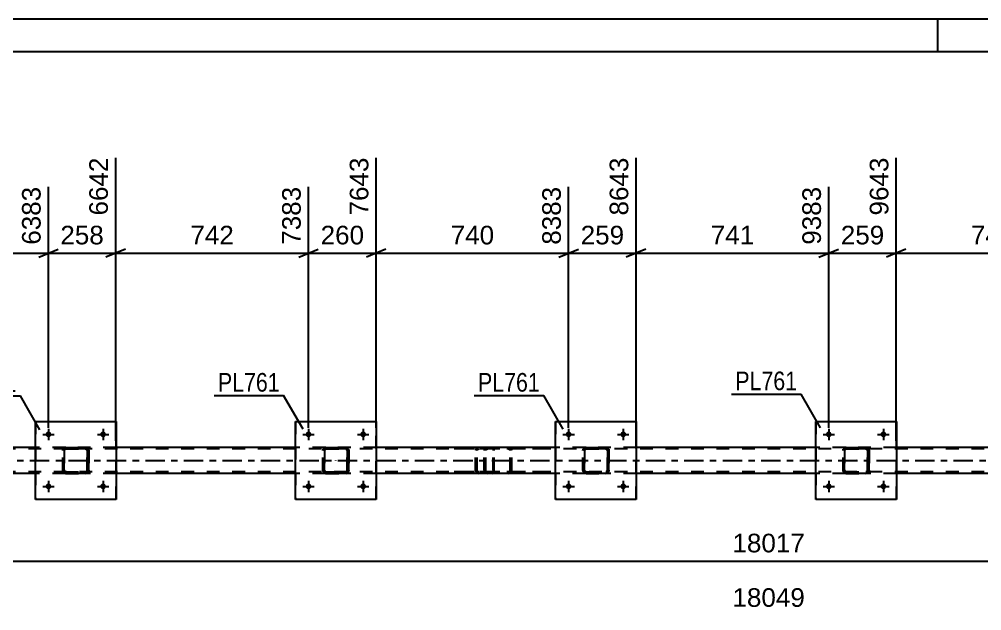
# Model space of a CAD drawing. Header units: millimetres. Extents: x 0 to 3371, y 0 to 1899.
# Drawn here: x 279.7 to 427.7, y 503 to 594 of the extents above; entities that cross this region are included whole.
import ezdxf

# ---------------------------------------------------------------- set-up
doc = ezdxf.new("R2010")
doc.units = ezdxf.units.MM
doc.linetypes.add('DXK_LINE_DOT2', pattern=[3.9198, 1.9599, -1.9599])
doc.linetypes.add('DXK_LINE_DOT3', pattern=[5.9187, 2.979, -0.9799, 0.9799, -0.9799])
doc.styles.add('Arial', font='ARIAL.TTF', dxfattribs={"height": 0.2})
doc.styles.add('Arial Narrow', font='ARIALN.TTF', dxfattribs={"height": 0.2})

# ---------------------------------------------------------------- blocks, each defined once
blk = doc.blocks.new('Unknown-203723786-1133')
at = {"color": 5, "linetype": 'Continuous'}
for p, q in [((841, 594), (0, 594)), ((421, 589), (421, 594)), ((836, 589), (5, 589))]:
    blk.add_line(p, q, dxfattribs=at)
blk = doc.blocks.new('Bolt-203723786-5741 - 5508')
at = {"linetype": 'Continuous'}
for points in [[(323.76, 530.13), (323.77, 530.23), (323.8, 530.31), (323.84, 530.39), (323.91, 530.46), (323.98, 530.52), (324.06, 530.55), (324.15, 530.57), (324.25, 530.57), (324.34, 530.55), (324.42, 530.52), (324.49, 530.46), (324.56, 530.39), (324.6, 530.31), (324.63, 530.23), (324.64, 530.13), (324.63, 530.04), (324.6, 529.96), (324.56, 529.88), (324.49, 529.81), (324.42, 529.75), (324.34, 529.72), (324.25, 529.7), (324.15, 529.7), (324.06, 529.72), (323.98, 529.75), (323.91, 529.81), (323.84, 529.88), (323.8, 529.96), (323.77, 530.04)], [(332.16, 530.13), (332.17, 530.23), (332.2, 530.31), (332.24, 530.39), (332.31, 530.46), (332.38, 530.52), (332.46, 530.55), (332.55, 530.57), (332.65, 530.57), (332.74, 530.55), (332.82, 530.52), (332.89, 530.46), (332.96, 530.39), (333, 530.31), (333.03, 530.23), (333.04, 530.13), (333.03, 530.04), (333, 529.96), (332.96, 529.88), (332.89, 529.81), (332.82, 529.75), (332.74, 529.72), (332.65, 529.7), (332.55, 529.7), (332.46, 529.72), (332.38, 529.75), (332.31, 529.81), (332.24, 529.88), (332.2, 529.96), (332.17, 530.04)]]:
    blk.add_hatch(color=1, dxfattribs=at).paths.add_polyline_path(points)
at = {"color": 1, "linetype": 'Continuous'}
for p, q in [((323.32, 530.13), (325.08, 530.13)), ((324.2, 531.01), (324.2, 529.25)), ((331.72, 530.13), (333.48, 530.13)), ((332.6, 531.01), (332.6, 529.25))]:
    blk.add_line(p, q, dxfattribs=at)
blk = doc.blocks.new('Part-203723786-5557 - 5508')
at = {"color": 7, "linetype": 'DXK_LINE_DOT2'}
for p, q in [((286.4, 527.65), (286.43, 527.84)), ((286.44, 527.84), (286.4, 527.65)), ((286.4, 524.61), (286.4, 527.65)), ((286.4, 527.65), (286.4, 527.65)), ((286.4, 524.61), (286.4, 527.65)), ((286.64, 527.65), (286.66, 527.75)), ((286.65, 527.75), (286.64, 527.65)), ((286.64, 524.61), (286.64, 527.65)), ((286.64, 527.65), (286.64, 527.65)), ((286.64, 527.65), (286.64, 524.61)), ((286.71, 527.82), (286.65, 527.75)), ((286.66, 527.75), (286.71, 527.82)), ((286.69, 528.1), (286.88, 528.13)), ((286.88, 528.13), (286.7, 528.1)), ((286.71, 527.82), (286.79, 527.88)), ((286.78, 527.88), (286.71, 527.82)), ((286.88, 527.89), (286.78, 527.88)), ((286.79, 527.88), (286.88, 527.89)), ((286.88, 528.13), (289.92, 528.13)), ((286.88, 528.13), (286.88, 528.13)), ((286.88, 528.13), (289.92, 528.13)), ((286.88, 527.89), (289.92, 527.89)), ((286.88, 527.89), (286.88, 527.89)), ((289.92, 527.89), (286.88, 527.89)), ((289.92, 528.13), (289.92, 528.13)), ((289.92, 528.13), (290.1, 528.1)), ((290.1, 528.1), (289.92, 528.13)), ((289.92, 527.89), (289.92, 527.89)), ((289.92, 527.89), (290.01, 527.88)), ((290.01, 527.88), (289.92, 527.89)), ((290.01, 527.88), (290.01, 527.88)), ((290.01, 527.88), (290.09, 527.82)), ((290.09, 527.82), (290.01, 527.88)), ((290.09, 527.82), (290.14, 527.75)), ((290.14, 527.75), (290.09, 527.82)), ((290.14, 527.75), (290.16, 527.65)), ((290.16, 527.65), (290.14, 527.75)), ((290.16, 524.61), (290.16, 527.65)), ((290.16, 527.65), (290.16, 527.65)), ((290.16, 527.65), (290.16, 524.61)), ((290.36, 527.84), (290.4, 527.65)), ((290.4, 527.65), (290.36, 527.84)), ((290.4, 524.61), (290.4, 527.65)), ((290.4, 527.65), (290.4, 527.65)), ((290.4, 527.65), (290.4, 524.61)), ((286.4, 524.61), (286.4, 524.61)), ((286.43, 524.43), (286.4, 524.61)), ((286.4, 524.61), (286.44, 524.43)), ((286.64, 524.61), (286.64, 524.61)), ((286.66, 524.52), (286.64, 524.61)), ((286.64, 524.61), (286.65, 524.52)), ((286.65, 524.52), (286.71, 524.44)), ((286.71, 524.44), (286.66, 524.52)), ((286.69, 524.17), (286.7, 524.17)), ((286.88, 524.13), (286.69, 524.17)), ((286.7, 524.17), (286.88, 524.13)), ((286.79, 524.39), (286.71, 524.44)), ((286.71, 524.44), (286.78, 524.39)), ((286.78, 524.39), (286.88, 524.37)), ((286.88, 524.37), (286.79, 524.39)), ((286.88, 524.37), (289.92, 524.37)), ((286.88, 524.37), (286.88, 524.37)), ((286.88, 524.37), (289.92, 524.37)), ((286.88, 524.13), (289.92, 524.13)), ((286.88, 524.13), (286.88, 524.13)), ((286.88, 524.13), (289.92, 524.13)), ((290.01, 524.39), (289.92, 524.37)), ((289.92, 524.37), (290.01, 524.39)), ((289.92, 524.37), (289.92, 524.37)), ((290.1, 524.17), (289.92, 524.13)), ((289.92, 524.13), (290.1, 524.17)), ((289.92, 524.13), (289.92, 524.13)), ((290.09, 524.44), (290.01, 524.39)), ((290.01, 524.39), (290.09, 524.44)), ((290.14, 524.52), (290.09, 524.44)), ((290.09, 524.44), (290.14, 524.52)), ((290.16, 524.61), (290.14, 524.52)), ((290.14, 524.52), (290.16, 524.61)), ((290.16, 524.61), (290.16, 524.61)), ((290.4, 524.61), (290.36, 524.43)), ((290.36, 524.43), (290.4, 524.61)), ((290.4, 524.61), (290.4, 524.61))]:
    blk.add_line(p, q, dxfattribs=at)
at = {"color": 7, "linetype": 'DXK_LINE_DOT3'}
blk.add_line((288.4, 526.13), (288.39, 526.14), dxfattribs=at)
at = {"color": 7, "linetype": 'DXK_LINE_DOT2'}
for centre, start, end in [((286.88, 527.65), 112.5, 157.5), ((286.88, 527.65), 112.5, 157.5), ((289.92, 527.65), 22.5, 67.5), ((289.92, 527.65), 22.5, 67.5), ((286.88, 524.61), 202.5, 247.5), ((286.88, 524.61), 202.5, 247.5), ((289.92, 524.61), 292.5, 337.5), ((289.92, 524.61), 292.5, 337.5)]:
    blk.add_arc(centre, 0.48, start, end, dxfattribs=at)
blk = doc.blocks.new('Bolt-203723786-5695 - 5508')
at = {"linetype": 'Continuous'}
for points in [[(363.76, 522.13), (363.77, 522.23), (363.8, 522.31), (363.84, 522.39), (363.9, 522.46), (363.98, 522.52), (364.06, 522.55), (364.15, 522.57), (364.24, 522.57), (364.33, 522.55), (364.42, 522.52), (364.49, 522.46), (364.55, 522.39), (364.6, 522.31), (364.63, 522.23), (364.64, 522.13), (364.63, 522.04), (364.6, 521.96), (364.55, 521.88), (364.49, 521.81), (364.42, 521.75), (364.33, 521.72), (364.24, 521.7), (364.15, 521.7), (364.06, 521.72), (363.98, 521.75), (363.9, 521.81), (363.84, 521.88), (363.8, 521.96), (363.77, 522.04)], [(372.16, 522.13), (372.17, 522.23), (372.2, 522.31), (372.24, 522.39), (372.3, 522.46), (372.38, 522.52), (372.46, 522.55), (372.55, 522.57), (372.64, 522.57), (372.73, 522.55), (372.82, 522.52), (372.89, 522.46), (372.95, 522.39), (373, 522.31), (373.03, 522.23), (373.04, 522.13), (373.03, 522.04), (373, 521.96), (372.95, 521.88), (372.89, 521.81), (372.82, 521.75), (372.73, 521.72), (372.64, 521.7), (372.55, 521.7), (372.46, 521.72), (372.38, 521.75), (372.3, 521.81), (372.24, 521.88), (372.2, 521.96), (372.17, 522.04)]]:
    blk.add_hatch(color=1, dxfattribs=at).paths.add_polyline_path(points)
at = {"color": 1, "linetype": 'Continuous'}
for p, q in [((364.2, 523.01), (364.2, 521.25)), ((372.6, 523.01), (372.6, 521.25)), ((363.32, 522.13), (365.08, 522.13)), ((371.72, 522.13), (373.48, 522.13))]:
    blk.add_line(p, q, dxfattribs=at)
blk = doc.blocks.new('Part-203723786-5562 - 5508')
at = {"color": 2, "linetype": 'Continuous'}
for p, q in [((282.2, 520.13), (282.2, 532.13)), ((282.2, 532.13), (282.2, 532.13)), ((282.2, 532.13), (294.6, 532.13)), ((294.6, 532.13), (294.6, 520.13)), ((282.2, 520.13), (282.2, 520.13)), ((294.6, 520.13), (282.2, 520.13))]:
    blk.add_line(p, q, dxfattribs=at)
at = {"color": 7, "linetype": 'DXK_LINE_DOT2'}
for p, q in [((282.2, 532.13), (282.2, 520.13)), ((282.2, 532.13), (282.2, 532.13)), ((294.6, 520.13), (294.6, 532.13)), ((282.2, 520.13), (282.2, 520.13))]:
    blk.add_line(p, q, dxfattribs=at)
blk = doc.blocks.new('Part-203723786-5563 - 5508')
at = {"color": 7, "linetype": 'DXK_LINE_DOT2'}
for p, q in [((366.39, 527.65), (366.43, 527.84)), ((366.39, 527.65), (366.4, 527.65)), ((366.39, 524.61), (366.39, 527.65)), ((366.44, 527.84), (366.4, 527.65)), ((366.4, 524.61), (366.4, 527.65)), ((366.65, 527.75), (366.63, 527.65)), ((366.64, 527.65), (366.63, 527.65)), ((366.63, 527.65), (366.63, 524.61)), ((366.64, 527.65), (366.66, 527.75)), ((366.64, 524.61), (366.64, 527.65)), ((366.7, 527.82), (366.65, 527.75)), ((366.66, 527.75), (366.71, 527.82)), ((366.69, 528.1), (366.87, 528.13)), ((366.88, 528.13), (366.69, 528.1)), ((366.78, 527.88), (366.7, 527.82)), ((366.71, 527.82), (366.79, 527.88)), ((366.87, 527.89), (366.78, 527.88)), ((366.79, 527.88), (366.88, 527.89)), ((366.88, 528.13), (366.87, 528.13)), ((366.87, 528.13), (369.91, 528.13)), ((366.87, 527.89), (366.88, 527.89)), ((369.91, 527.89), (366.87, 527.89)), ((366.88, 528.13), (369.92, 528.13)), ((366.88, 527.89), (369.92, 527.89)), ((369.91, 528.13), (369.92, 528.13)), ((369.91, 528.13), (370.1, 528.1)), ((369.92, 527.89), (369.91, 527.89)), ((370.01, 527.88), (369.91, 527.89)), ((370.1, 528.1), (369.92, 528.13)), ((369.92, 527.89), (370.01, 527.88)), ((370.01, 527.88), (370.01, 527.88)), ((370.01, 527.88), (370.09, 527.82)), ((370.08, 527.82), (370.01, 527.88)), ((370.14, 527.75), (370.08, 527.82)), ((370.09, 527.82), (370.14, 527.75)), ((370.14, 527.75), (370.16, 527.65)), ((370.15, 527.65), (370.14, 527.75)), ((370.16, 527.65), (370.15, 527.65)), ((370.15, 527.65), (370.15, 524.61)), ((370.16, 524.61), (370.16, 527.65)), ((370.36, 527.84), (370.39, 527.65)), ((370.4, 527.65), (370.36, 527.84)), ((370.4, 527.65), (370.39, 527.65)), ((370.39, 527.65), (370.39, 524.61)), ((370.4, 524.61), (370.4, 527.65)), ((366.4, 524.61), (366.39, 524.61)), ((366.43, 524.43), (366.39, 524.61)), ((366.4, 524.61), (366.44, 524.43)), ((366.63, 524.61), (366.64, 524.61)), ((366.63, 524.61), (366.65, 524.52)), ((366.66, 524.52), (366.64, 524.61)), ((366.65, 524.52), (366.7, 524.44)), ((366.71, 524.44), (366.66, 524.52)), ((366.69, 524.17), (366.69, 524.17)), ((366.87, 524.13), (366.69, 524.17)), ((366.69, 524.17), (366.88, 524.13)), ((366.7, 524.44), (366.78, 524.39)), ((366.79, 524.39), (366.71, 524.44)), ((366.78, 524.39), (366.87, 524.37)), ((366.88, 524.37), (366.79, 524.39)), ((366.88, 524.37), (366.87, 524.37)), ((366.87, 524.37), (369.91, 524.37)), ((366.88, 524.13), (366.87, 524.13)), ((366.87, 524.13), (369.91, 524.13)), ((366.88, 524.37), (369.92, 524.37)), ((366.88, 524.13), (369.92, 524.13)), ((369.91, 524.37), (370.01, 524.39)), ((369.91, 524.37), (369.92, 524.37)), ((370.1, 524.17), (369.91, 524.13)), ((369.91, 524.13), (369.92, 524.13)), ((370.01, 524.39), (369.92, 524.37)), ((369.92, 524.13), (370.1, 524.17)), ((370.09, 524.44), (370.01, 524.39)), ((370.01, 524.39), (370.08, 524.44)), ((370.08, 524.44), (370.14, 524.52)), ((370.14, 524.52), (370.09, 524.44)), ((370.16, 524.61), (370.14, 524.52)), ((370.14, 524.52), (370.15, 524.61)), ((370.15, 524.61), (370.16, 524.61)), ((370.39, 524.61), (370.36, 524.43)), ((370.36, 524.43), (370.4, 524.61)), ((370.39, 524.61), (370.4, 524.61))]:
    blk.add_line(p, q, dxfattribs=at)
at = {"color": 7, "linetype": 'DXK_LINE_DOT3'}
blk.add_line((368.4, 526.13), (368.39, 526.14), dxfattribs=at)
at = {"color": 7, "linetype": 'DXK_LINE_DOT2'}
for centre, start, end in [((366.87, 527.65), 112.5, 157.5), ((366.88, 527.65), 112.5, 157.5), ((369.91, 527.65), 22.5, 67.5), ((369.92, 527.65), 22.5, 67.5), ((366.87, 524.61), 202.5, 247.5), ((366.88, 524.61), 202.5, 247.5), ((369.91, 524.61), 292.5, 337.5), ((369.92, 524.61), 292.5, 337.5)]:
    blk.add_arc(centre, 0.48, start, end, dxfattribs=at)
blk = doc.blocks.new('Part-203723786-5568 - 5508')
at = {"color": 2, "linetype": 'Continuous'}
for p, q in [((362.2, 520.13), (362.2, 532.13)), ((362.2, 532.13), (362.2, 532.13)), ((362.2, 532.13), (374.6, 532.13)), ((374.6, 532.13), (374.6, 520.13)), ((362.2, 520.13), (362.2, 520.13)), ((374.6, 520.13), (362.2, 520.13))]:
    blk.add_line(p, q, dxfattribs=at)
at = {"color": 7, "linetype": 'DXK_LINE_DOT2'}
for p, q in [((362.2, 532.13), (362.2, 520.13)), ((362.2, 532.13), (362.2, 532.13)), ((374.6, 520.13), (374.6, 532.13)), ((362.2, 520.13), (362.2, 520.13))]:
    blk.add_line(p, q, dxfattribs=at)
blk = doc.blocks.new('Part-203723786-5569 - 5508')
at = {"color": 7, "linetype": 'DXK_LINE_DOT2'}
for p, q in [((406.4, 527.65), (406.43, 527.84)), ((406.44, 527.84), (406.4, 527.65)), ((406.4, 524.61), (406.4, 527.65)), ((406.4, 527.65), (406.4, 527.65)), ((406.4, 524.61), (406.4, 527.65)), ((406.64, 527.65), (406.66, 527.75)), ((406.65, 527.75), (406.64, 527.65)), ((406.64, 524.61), (406.64, 527.65)), ((406.64, 527.65), (406.64, 527.65)), ((406.64, 527.65), (406.64, 524.61)), ((406.71, 527.82), (406.65, 527.75)), ((406.66, 527.75), (406.71, 527.82)), ((406.69, 528.1), (406.88, 528.13)), ((406.88, 528.13), (406.7, 528.1)), ((406.71, 527.82), (406.79, 527.88)), ((406.78, 527.88), (406.71, 527.82)), ((406.88, 527.89), (406.78, 527.88)), ((406.79, 527.88), (406.88, 527.89)), ((406.88, 528.13), (409.92, 528.13)), ((406.88, 528.13), (406.88, 528.13)), ((406.88, 528.13), (409.92, 528.13)), ((406.88, 527.89), (409.92, 527.89)), ((406.88, 527.89), (406.88, 527.89)), ((409.92, 527.89), (406.88, 527.89)), ((409.92, 528.13), (409.92, 528.13)), ((409.92, 528.13), (410.1, 528.1)), ((410.1, 528.1), (409.92, 528.13)), ((409.92, 527.89), (409.92, 527.89)), ((409.92, 527.89), (410.01, 527.88)), ((410.01, 527.88), (409.92, 527.89)), ((410.01, 527.88), (410.01, 527.88)), ((410.01, 527.88), (410.09, 527.82)), ((410.09, 527.82), (410.01, 527.88)), ((410.09, 527.82), (410.14, 527.75)), ((410.14, 527.75), (410.09, 527.82)), ((410.14, 527.75), (410.16, 527.65)), ((410.16, 527.65), (410.14, 527.75)), ((410.16, 524.61), (410.16, 527.65)), ((410.16, 527.65), (410.16, 527.65)), ((410.16, 527.65), (410.16, 524.61)), ((410.36, 527.84), (410.4, 527.65)), ((410.4, 527.65), (410.36, 527.84)), ((410.4, 524.61), (410.4, 527.65)), ((410.4, 527.65), (410.4, 527.65)), ((410.4, 527.65), (410.4, 524.61)), ((406.4, 524.61), (406.4, 524.61)), ((406.43, 524.43), (406.4, 524.61)), ((406.4, 524.61), (406.44, 524.43)), ((406.64, 524.61), (406.64, 524.61)), ((406.66, 524.52), (406.64, 524.61)), ((406.64, 524.61), (406.65, 524.52)), ((406.65, 524.52), (406.71, 524.44)), ((406.71, 524.44), (406.66, 524.52)), ((406.69, 524.17), (406.7, 524.17)), ((406.88, 524.13), (406.69, 524.17)), ((406.7, 524.17), (406.88, 524.13)), ((406.79, 524.39), (406.71, 524.44)), ((406.71, 524.44), (406.78, 524.39)), ((406.78, 524.39), (406.88, 524.37)), ((406.88, 524.37), (406.79, 524.39)), ((406.88, 524.37), (409.92, 524.37)), ((406.88, 524.37), (406.88, 524.37)), ((406.88, 524.37), (409.92, 524.37)), ((406.88, 524.13), (409.92, 524.13)), ((406.88, 524.13), (406.88, 524.13)), ((406.88, 524.13), (409.92, 524.13)), ((410.01, 524.39), (409.92, 524.37)), ((409.92, 524.37), (410.01, 524.39)), ((409.92, 524.37), (409.92, 524.37)), ((410.1, 524.17), (409.92, 524.13)), ((409.92, 524.13), (410.1, 524.17)), ((409.92, 524.13), (409.92, 524.13)), ((410.09, 524.44), (410.01, 524.39)), ((410.01, 524.39), (410.09, 524.44)), ((410.14, 524.52), (410.09, 524.44)), ((410.09, 524.44), (410.14, 524.52)), ((410.16, 524.61), (410.14, 524.52)), ((410.14, 524.52), (410.16, 524.61)), ((410.16, 524.61), (410.16, 524.61)), ((410.4, 524.61), (410.36, 524.43)), ((410.36, 524.43), (410.4, 524.61)), ((410.4, 524.61), (410.4, 524.61))]:
    blk.add_line(p, q, dxfattribs=at)
at = {"color": 7, "linetype": 'DXK_LINE_DOT3'}
blk.add_line((408.4, 526.13), (408.39, 526.14), dxfattribs=at)
at = {"color": 7, "linetype": 'DXK_LINE_DOT2'}
for centre, start, end in [((406.88, 527.65), 112.5, 157.5), ((406.88, 527.65), 112.5, 157.5), ((409.92, 527.65), 22.5, 67.5), ((409.92, 527.65), 22.5, 67.5), ((406.88, 524.61), 202.5, 247.5), ((406.88, 524.61), 202.5, 247.5), ((409.92, 524.61), 292.5, 337.5), ((409.92, 524.61), 292.5, 337.5)]:
    blk.add_arc(centre, 0.48, start, end, dxfattribs=at)
blk = doc.blocks.new('Part-203723786-5574 - 5508')
at = {"color": 2, "linetype": 'Continuous'}
for p, q in [((402.2, 520.13), (402.2, 532.13)), ((402.2, 532.13), (402.2, 532.13)), ((402.2, 532.13), (414.6, 532.13)), ((414.6, 532.13), (414.6, 520.13)), ((402.2, 520.13), (402.2, 520.13)), ((414.6, 520.13), (402.2, 520.13))]:
    blk.add_line(p, q, dxfattribs=at)
at = {"color": 7, "linetype": 'DXK_LINE_DOT2'}
for p, q in [((402.2, 532.13), (402.2, 520.13)), ((402.2, 532.13), (402.2, 532.13)), ((414.6, 520.13), (414.6, 532.13)), ((402.2, 520.13), (402.2, 520.13))]:
    blk.add_line(p, q, dxfattribs=at)
blk = doc.blocks.new('Part-203723786-5612 - 5508')
at = {"color": 7, "linetype": 'DXK_LINE_DOT2'}
for p, q in [((749.53, 527.89), (74.2, 527.89)), ((294.6, 528.13), (282.2, 528.13)), ((334.6, 528.13), (322.2, 528.13)), ((374.6, 528.13), (362.2, 528.13)), ((414.6, 528.13), (402.2, 528.13)), ((749.53, 524.37), (74.2, 524.37)), ((294.6, 524.13), (282.2, 524.13)), ((334.6, 524.13), (322.2, 524.13)), ((374.6, 524.13), (362.2, 524.13)), ((414.6, 524.13), (402.2, 524.13))]:
    blk.add_line(p, q, dxfattribs=at)
at = {"color": 2, "linetype": 'Continuous'}
for p, q in [((282.2, 528.13), (254.6, 528.13)), ((322.2, 528.13), (294.6, 528.13)), ((362.2, 528.13), (334.6, 528.13)), ((402.2, 528.13), (374.6, 528.13)), ((442.2, 528.13), (414.6, 528.13)), ((282.2, 524.13), (254.6, 524.13)), ((322.2, 524.13), (294.6, 524.13)), ((362.2, 524.13), (334.6, 524.13)), ((402.2, 524.13), (374.6, 524.13)), ((442.2, 524.13), (414.6, 524.13))]:
    blk.add_line(p, q, dxfattribs=at)
at = {"color": 7, "linetype": 'DXK_LINE_DOT3'}
blk.add_line((74.2, 526.13), (749.53, 526.13), dxfattribs=at)
blk = doc.blocks.new('Bolt-203723786-5693 - 5508')
at = {"linetype": 'Continuous'}
for points in [[(403.76, 522.13), (403.77, 522.23), (403.8, 522.31), (403.84, 522.39), (403.91, 522.46), (403.98, 522.52), (404.06, 522.55), (404.15, 522.57), (404.25, 522.57), (404.34, 522.55), (404.42, 522.52), (404.5, 522.46), (404.56, 522.39), (404.6, 522.31), (404.63, 522.23), (404.64, 522.13), (404.63, 522.04), (404.6, 521.96), (404.56, 521.88), (404.5, 521.81), (404.42, 521.75), (404.34, 521.72), (404.25, 521.7), (404.15, 521.7), (404.06, 521.72), (403.98, 521.75), (403.91, 521.81), (403.84, 521.88), (403.8, 521.96), (403.77, 522.04)], [(412.16, 522.13), (412.17, 522.23), (412.2, 522.31), (412.24, 522.39), (412.31, 522.46), (412.38, 522.52), (412.46, 522.55), (412.55, 522.57), (412.65, 522.57), (412.74, 522.55), (412.82, 522.52), (412.9, 522.46), (412.96, 522.39), (413, 522.31), (413.03, 522.23), (413.04, 522.13), (413.03, 522.04), (413, 521.96), (412.96, 521.88), (412.9, 521.81), (412.82, 521.75), (412.74, 521.72), (412.65, 521.7), (412.55, 521.7), (412.46, 521.72), (412.38, 521.75), (412.31, 521.81), (412.24, 521.88), (412.2, 521.96), (412.17, 522.04)]]:
    blk.add_hatch(color=1, dxfattribs=at).paths.add_polyline_path(points)
at = {"color": 1, "linetype": 'Continuous'}
for p, q in [((404.2, 523.01), (404.2, 521.25)), ((412.6, 523.01), (412.6, 521.25)), ((403.32, 522.13), (405.08, 522.13)), ((411.72, 522.13), (413.48, 522.13))]:
    blk.add_line(p, q, dxfattribs=at)
blk = doc.blocks.new('Bolt-203723786-5694 - 5508')
at = {"linetype": 'Continuous'}
for points in [[(363.76, 530.13), (363.77, 530.23), (363.8, 530.31), (363.84, 530.39), (363.9, 530.46), (363.98, 530.52), (364.06, 530.55), (364.15, 530.57), (364.24, 530.57), (364.33, 530.55), (364.42, 530.52), (364.49, 530.46), (364.55, 530.39), (364.6, 530.31), (364.63, 530.23), (364.64, 530.13), (364.63, 530.04), (364.6, 529.96), (364.55, 529.88), (364.49, 529.81), (364.42, 529.75), (364.33, 529.72), (364.24, 529.7), (364.15, 529.7), (364.06, 529.72), (363.98, 529.75), (363.9, 529.81), (363.84, 529.88), (363.8, 529.96), (363.77, 530.04)], [(372.16, 530.13), (372.17, 530.23), (372.2, 530.31), (372.24, 530.39), (372.3, 530.46), (372.38, 530.52), (372.46, 530.55), (372.55, 530.57), (372.64, 530.57), (372.73, 530.55), (372.82, 530.52), (372.89, 530.46), (372.95, 530.39), (373, 530.31), (373.03, 530.23), (373.04, 530.13), (373.03, 530.04), (373, 529.96), (372.95, 529.88), (372.89, 529.81), (372.82, 529.75), (372.73, 529.72), (372.64, 529.7), (372.55, 529.7), (372.46, 529.72), (372.38, 529.75), (372.3, 529.81), (372.24, 529.88), (372.2, 529.96), (372.17, 530.04)]]:
    blk.add_hatch(color=1, dxfattribs=at).paths.add_polyline_path(points)
at = {"color": 1, "linetype": 'Continuous'}
for p, q in [((363.32, 530.13), (365.08, 530.13)), ((364.2, 531.01), (364.2, 529.25)), ((371.72, 530.13), (373.48, 530.13)), ((372.6, 531.01), (372.6, 529.25))]:
    blk.add_line(p, q, dxfattribs=at)
blk = doc.blocks.new('Bolt-203723786-5696 - 5508')
at = {"linetype": 'Continuous'}
for points in [[(283.76, 530.13), (283.77, 530.23), (283.8, 530.31), (283.85, 530.39), (283.91, 530.46), (283.98, 530.52), (284.07, 530.55), (284.16, 530.57), (284.25, 530.57), (284.34, 530.55), (284.42, 530.52), (284.5, 530.46), (284.56, 530.39), (284.6, 530.31), (284.63, 530.23), (284.64, 530.13), (284.63, 530.04), (284.6, 529.96), (284.56, 529.88), (284.5, 529.81), (284.42, 529.75), (284.34, 529.72), (284.25, 529.7), (284.16, 529.7), (284.07, 529.72), (283.98, 529.75), (283.91, 529.81), (283.85, 529.88), (283.8, 529.96), (283.77, 530.04)], [(292.16, 530.13), (292.17, 530.23), (292.2, 530.31), (292.25, 530.39), (292.31, 530.46), (292.38, 530.52), (292.47, 530.55), (292.56, 530.57), (292.65, 530.57), (292.74, 530.55), (292.82, 530.52), (292.9, 530.46), (292.96, 530.39), (293, 530.31), (293.03, 530.23), (293.04, 530.13), (293.03, 530.04), (293, 529.96), (292.96, 529.88), (292.9, 529.81), (292.82, 529.75), (292.74, 529.72), (292.65, 529.7), (292.56, 529.7), (292.47, 529.72), (292.38, 529.75), (292.31, 529.81), (292.25, 529.88), (292.2, 529.96), (292.17, 530.04)]]:
    blk.add_hatch(color=1, dxfattribs=at).paths.add_polyline_path(points)
at = {"color": 1, "linetype": 'Continuous'}
for p, q in [((283.32, 530.13), (285.08, 530.13)), ((284.2, 531.01), (284.2, 529.25)), ((291.72, 530.13), (293.48, 530.13)), ((292.6, 531.01), (292.6, 529.25))]:
    blk.add_line(p, q, dxfattribs=at)
blk = doc.blocks.new('Bolt-203723786-5697 - 5508')
at = {"linetype": 'Continuous'}
for points in [[(283.76, 522.13), (283.77, 522.23), (283.8, 522.31), (283.85, 522.39), (283.91, 522.46), (283.98, 522.52), (284.07, 522.55), (284.16, 522.57), (284.25, 522.57), (284.34, 522.55), (284.42, 522.52), (284.5, 522.46), (284.56, 522.39), (284.6, 522.31), (284.63, 522.23), (284.64, 522.13), (284.63, 522.04), (284.6, 521.96), (284.56, 521.88), (284.5, 521.81), (284.42, 521.75), (284.34, 521.72), (284.25, 521.7), (284.16, 521.7), (284.07, 521.72), (283.98, 521.75), (283.91, 521.81), (283.85, 521.88), (283.8, 521.96), (283.77, 522.04)], [(292.16, 522.13), (292.17, 522.23), (292.2, 522.31), (292.25, 522.39), (292.31, 522.46), (292.38, 522.52), (292.47, 522.55), (292.56, 522.57), (292.65, 522.57), (292.74, 522.55), (292.82, 522.52), (292.9, 522.46), (292.96, 522.39), (293, 522.31), (293.03, 522.23), (293.04, 522.13), (293.03, 522.04), (293, 521.96), (292.96, 521.88), (292.9, 521.81), (292.82, 521.75), (292.74, 521.72), (292.65, 521.7), (292.56, 521.7), (292.47, 521.72), (292.38, 521.75), (292.31, 521.81), (292.25, 521.88), (292.2, 521.96), (292.17, 522.04)]]:
    blk.add_hatch(color=1, dxfattribs=at).paths.add_polyline_path(points)
at = {"color": 1, "linetype": 'Continuous'}
for p, q in [((284.2, 523.01), (284.2, 521.25)), ((292.6, 523.01), (292.6, 521.25)), ((283.32, 522.13), (285.08, 522.13)), ((291.72, 522.13), (293.48, 522.13))]:
    blk.add_line(p, q, dxfattribs=at)
blk = doc.blocks.new('Bolt-203723786-5704 - 5508')
at = {"linetype": 'Continuous'}
for points in [[(403.76, 530.13), (403.77, 530.23), (403.8, 530.31), (403.84, 530.39), (403.91, 530.46), (403.98, 530.52), (404.06, 530.55), (404.15, 530.57), (404.25, 530.57), (404.34, 530.55), (404.42, 530.52), (404.5, 530.46), (404.56, 530.39), (404.6, 530.31), (404.63, 530.23), (404.64, 530.13), (404.63, 530.04), (404.6, 529.96), (404.56, 529.88), (404.5, 529.81), (404.42, 529.75), (404.34, 529.72), (404.25, 529.7), (404.15, 529.7), (404.06, 529.72), (403.98, 529.75), (403.91, 529.81), (403.84, 529.88), (403.8, 529.96), (403.77, 530.04)], [(412.16, 530.13), (412.17, 530.23), (412.2, 530.31), (412.24, 530.39), (412.31, 530.46), (412.38, 530.52), (412.46, 530.55), (412.55, 530.57), (412.65, 530.57), (412.74, 530.55), (412.82, 530.52), (412.9, 530.46), (412.96, 530.39), (413, 530.31), (413.03, 530.23), (413.04, 530.13), (413.03, 530.04), (413, 529.96), (412.96, 529.88), (412.9, 529.81), (412.82, 529.75), (412.74, 529.72), (412.65, 529.7), (412.55, 529.7), (412.46, 529.72), (412.38, 529.75), (412.31, 529.81), (412.24, 529.88), (412.2, 529.96), (412.17, 530.04)]]:
    blk.add_hatch(color=1, dxfattribs=at).paths.add_polyline_path(points)
at = {"color": 1, "linetype": 'Continuous'}
for p, q in [((403.32, 530.13), (405.08, 530.13)), ((404.2, 531.01), (404.2, 529.25)), ((411.72, 530.13), (413.48, 530.13)), ((412.6, 531.01), (412.6, 529.25))]:
    blk.add_line(p, q, dxfattribs=at)
blk = doc.blocks.new('Part-203723786-5710 - 5508')
at = {"color": 7, "linetype": 'DXK_LINE_DOT2'}
for p, q in [((351.23, 527.82), (351.19, 527.65)), ((351.19, 524.61), (351.19, 527.65)), ((351.23, 527.84), (351.23, 527.82)), ((351.45, 527.65), (351.47, 527.75)), ((351.45, 524.61), (351.45, 527.65)), ((351.47, 527.75), (351.52, 527.82)), ((351.7, 528.13), (351.51, 528.1)), ((351.52, 527.82), (351.61, 527.88)), ((351.61, 527.88), (351.7, 527.89)), ((360.59, 528.13), (351.7, 528.13)), ((360.59, 527.89), (351.7, 527.89)), ((355.13, 528.1), (354.94, 528.13)), ((354.94, 527.89), (355.04, 527.88)), ((355.04, 527.88), (355.12, 527.82)), ((355.12, 527.82), (355.17, 527.75)), ((355.17, 527.75), (355.19, 527.65)), ((355.19, 524.61), (355.19, 527.65)), ((355.41, 527.82), (355.41, 527.84)), ((355.45, 527.65), (355.41, 527.82)), ((355.45, 524.61), (355.45, 527.65)), ((351.19, 524.61), (351.23, 524.43)), ((351.47, 524.52), (351.45, 524.61)), ((351.52, 524.44), (351.47, 524.52)), ((351.51, 524.17), (351.7, 524.13)), ((351.61, 524.39), (351.52, 524.44)), ((351.7, 524.37), (351.61, 524.39)), ((360.59, 524.37), (351.7, 524.37)), ((360.59, 524.13), (351.7, 524.13)), ((355.04, 524.39), (354.94, 524.37)), ((354.94, 524.13), (355.13, 524.17)), ((355.12, 524.44), (355.04, 524.39)), ((355.17, 524.52), (355.12, 524.44)), ((355.19, 524.61), (355.17, 524.52)), ((355.41, 524.43), (355.45, 524.61))]:
    blk.add_line(p, q, dxfattribs=at)
for centre, start, end in [((351.68, 527.63), 110.7583, 155.68), ((354.96, 527.63), 24.32, 69.2417), ((351.68, 524.64), 204.32, 249.2417), ((354.96, 524.64), 290.7583, 335.68)]:
    blk.add_arc(centre, 0.496, start, end, dxfattribs=at)
blk = doc.blocks.new('Part-203723786-5716 - 5508')
at = {"color": 7, "linetype": 'DXK_LINE_DOT2'}
for p, q in [((352.47, 528.13), (345.54, 528.13)), ((352.47, 527.89), (345.54, 527.89)), ((349.91, 527.82), (349.87, 527.65)), ((349.87, 524.61), (349.87, 527.65)), ((349.91, 527.84), (349.91, 527.82)), ((350.13, 527.65), (350.15, 527.75)), ((350.13, 524.61), (350.13, 527.65)), ((350.15, 527.75), (350.2, 527.82)), ((350.38, 528.13), (350.19, 528.1)), ((350.2, 527.82), (350.28, 527.88)), ((350.28, 527.88), (350.38, 527.89)), ((351.19, 527.89), (351.19, 528.13)), ((352.57, 528.1), (352.47, 528.13)), ((352.47, 527.89), (352.52, 527.88)), ((352.52, 527.88), (352.56, 527.82)), ((352.56, 527.82), (352.59, 527.75)), ((352.66, 527.99), (352.57, 528.1)), ((352.59, 527.75), (352.6, 527.65)), ((352.6, 524.61), (352.6, 527.65)), ((352.72, 527.84), (352.66, 527.99)), ((352.74, 527.65), (352.72, 527.84)), ((352.74, 524.61), (352.74, 527.65)), ((352.47, 524.37), (345.54, 524.37)), ((352.47, 524.13), (345.54, 524.13)), ((349.87, 524.61), (349.91, 524.43)), ((350.15, 524.52), (350.13, 524.61)), ((350.2, 524.44), (350.15, 524.52)), ((350.19, 524.17), (350.38, 524.13)), ((350.28, 524.39), (350.2, 524.44)), ((350.38, 524.37), (350.28, 524.39)), ((351.19, 524.13), (351.19, 524.37)), ((352.52, 524.39), (352.47, 524.37)), ((352.47, 524.13), (352.57, 524.17)), ((352.56, 524.44), (352.52, 524.39)), ((352.59, 524.52), (352.56, 524.44)), ((352.57, 524.17), (352.66, 524.28)), ((352.6, 524.61), (352.59, 524.52)), ((352.66, 524.28), (352.72, 524.43)), ((352.72, 524.43), (352.74, 524.61))]:
    blk.add_line(p, q, dxfattribs=at)
for centre, start, end in [((350.36, 527.64), 111.1941, 156.1506), ((350.36, 524.63), 203.8494, 248.8059)]:
    blk.add_arc(centre, 0.492, start, end, dxfattribs=at)
blk = doc.blocks.new('Part-203723786-5734 - 5508')
at = {"color": 7, "linetype": 'DXK_LINE_DOT2'}
for p, q in [((326.4, 527.65), (326.43, 527.84)), ((326.44, 527.84), (326.4, 527.65)), ((326.4, 524.61), (326.4, 527.65)), ((326.4, 527.65), (326.4, 527.65)), ((326.4, 524.61), (326.4, 527.65)), ((326.64, 527.65), (326.66, 527.75)), ((326.65, 527.75), (326.64, 527.65)), ((326.64, 524.61), (326.64, 527.65)), ((326.64, 527.65), (326.64, 527.65)), ((326.64, 527.65), (326.64, 524.61)), ((326.71, 527.82), (326.65, 527.75)), ((326.66, 527.75), (326.71, 527.82)), ((326.69, 528.1), (326.88, 528.13)), ((326.88, 528.13), (326.7, 528.1)), ((326.71, 527.82), (326.79, 527.88)), ((326.78, 527.88), (326.71, 527.82)), ((326.88, 527.89), (326.78, 527.88)), ((326.79, 527.88), (326.88, 527.89)), ((326.88, 528.13), (329.92, 528.13)), ((326.88, 528.13), (326.88, 528.13)), ((326.88, 528.13), (329.92, 528.13)), ((326.88, 527.89), (329.92, 527.89)), ((326.88, 527.89), (326.88, 527.89)), ((329.92, 527.89), (326.88, 527.89)), ((329.92, 528.13), (329.92, 528.13)), ((329.92, 528.13), (330.1, 528.1)), ((330.1, 528.1), (329.92, 528.13)), ((329.92, 527.89), (329.92, 527.89)), ((329.92, 527.89), (330.01, 527.88)), ((330.01, 527.88), (329.92, 527.89)), ((330.01, 527.88), (330.01, 527.88)), ((330.01, 527.88), (330.09, 527.82)), ((330.08, 527.82), (330.01, 527.88)), ((330.14, 527.75), (330.08, 527.82)), ((330.09, 527.82), (330.14, 527.75)), ((330.14, 527.75), (330.16, 527.65)), ((330.16, 527.65), (330.14, 527.75)), ((330.16, 524.61), (330.16, 527.65)), ((330.16, 527.65), (330.16, 527.65)), ((330.16, 527.65), (330.16, 524.61)), ((330.36, 527.84), (330.4, 527.65)), ((330.4, 527.65), (330.36, 527.84)), ((330.4, 524.61), (330.4, 527.65)), ((330.4, 527.65), (330.4, 527.65)), ((330.4, 527.65), (330.4, 524.61)), ((326.4, 524.61), (326.4, 524.61)), ((326.43, 524.43), (326.4, 524.61)), ((326.4, 524.61), (326.44, 524.43)), ((326.64, 524.61), (326.64, 524.61)), ((326.66, 524.52), (326.64, 524.61)), ((326.64, 524.61), (326.65, 524.52)), ((326.65, 524.52), (326.71, 524.44)), ((326.71, 524.44), (326.66, 524.52)), ((326.69, 524.17), (326.7, 524.17)), ((326.88, 524.13), (326.69, 524.17)), ((326.7, 524.17), (326.88, 524.13)), ((326.79, 524.39), (326.71, 524.44)), ((326.71, 524.44), (326.78, 524.39)), ((326.78, 524.39), (326.88, 524.37)), ((326.88, 524.37), (326.79, 524.39)), ((326.88, 524.37), (329.92, 524.37)), ((326.88, 524.37), (326.88, 524.37)), ((326.88, 524.37), (329.92, 524.37)), ((326.88, 524.13), (329.92, 524.13)), ((326.88, 524.13), (326.88, 524.13)), ((326.88, 524.13), (329.92, 524.13)), ((330.01, 524.39), (329.92, 524.37)), ((329.92, 524.37), (330.01, 524.39)), ((329.92, 524.37), (329.92, 524.37)), ((330.1, 524.17), (329.92, 524.13)), ((329.92, 524.13), (330.1, 524.17)), ((329.92, 524.13), (329.92, 524.13)), ((330.09, 524.44), (330.01, 524.39)), ((330.01, 524.39), (330.08, 524.44)), ((330.08, 524.44), (330.14, 524.52)), ((330.14, 524.52), (330.09, 524.44)), ((330.16, 524.61), (330.14, 524.52)), ((330.14, 524.52), (330.16, 524.61)), ((330.16, 524.61), (330.16, 524.61)), ((330.4, 524.61), (330.36, 524.43)), ((330.36, 524.43), (330.4, 524.61)), ((330.4, 524.61), (330.4, 524.61))]:
    blk.add_line(p, q, dxfattribs=at)
at = {"color": 7, "linetype": 'DXK_LINE_DOT3'}
blk.add_line((328.4, 526.13), (328.39, 526.14), dxfattribs=at)
at = {"color": 7, "linetype": 'DXK_LINE_DOT2'}
for centre, start, end in [((326.88, 527.65), 112.5, 157.5), ((326.88, 527.65), 112.5, 157.5), ((329.92, 527.65), 22.5, 67.5), ((329.92, 527.65), 22.5, 67.5), ((326.88, 524.61), 202.5, 247.5), ((326.88, 524.61), 202.5, 247.5), ((329.92, 524.61), 292.5, 337.5), ((329.92, 524.61), 292.5, 337.5)]:
    blk.add_arc(centre, 0.48, start, end, dxfattribs=at)
blk = doc.blocks.new('Part-203723786-5739 - 5508')
at = {"color": 2, "linetype": 'Continuous'}
for p, q in [((322.2, 520.13), (322.2, 532.13)), ((322.2, 532.13), (322.2, 532.13)), ((322.2, 532.13), (334.6, 532.13)), ((334.6, 532.13), (334.6, 520.13)), ((322.2, 520.13), (322.2, 520.13)), ((334.6, 520.13), (322.2, 520.13))]:
    blk.add_line(p, q, dxfattribs=at)
at = {"color": 7, "linetype": 'DXK_LINE_DOT2'}
for p, q in [((322.2, 532.13), (322.2, 520.13)), ((322.2, 532.13), (322.2, 532.13)), ((334.6, 520.13), (334.6, 532.13)), ((322.2, 520.13), (322.2, 520.13))]:
    blk.add_line(p, q, dxfattribs=at)
blk = doc.blocks.new('Bolt-203723786-5740 - 5508')
at = {"linetype": 'Continuous'}
for points in [[(323.76, 522.13), (323.77, 522.23), (323.8, 522.31), (323.84, 522.39), (323.91, 522.46), (323.98, 522.52), (324.06, 522.55), (324.15, 522.57), (324.25, 522.57), (324.34, 522.55), (324.42, 522.52), (324.49, 522.46), (324.56, 522.39), (324.6, 522.31), (324.63, 522.23), (324.64, 522.13), (324.63, 522.04), (324.6, 521.96), (324.56, 521.88), (324.49, 521.81), (324.42, 521.75), (324.34, 521.72), (324.25, 521.7), (324.15, 521.7), (324.06, 521.72), (323.98, 521.75), (323.91, 521.81), (323.84, 521.88), (323.8, 521.96), (323.77, 522.04)], [(332.16, 522.13), (332.17, 522.23), (332.2, 522.31), (332.24, 522.39), (332.31, 522.46), (332.38, 522.52), (332.46, 522.55), (332.55, 522.57), (332.65, 522.57), (332.74, 522.55), (332.82, 522.52), (332.89, 522.46), (332.96, 522.39), (333, 522.31), (333.03, 522.23), (333.04, 522.13), (333.03, 522.04), (333, 521.96), (332.96, 521.88), (332.89, 521.81), (332.82, 521.75), (332.74, 521.72), (332.65, 521.7), (332.55, 521.7), (332.46, 521.72), (332.38, 521.75), (332.31, 521.81), (332.24, 521.88), (332.2, 521.96), (332.17, 522.04)]]:
    blk.add_hatch(color=1, dxfattribs=at).paths.add_polyline_path(points)
at = {"color": 1, "linetype": 'Continuous'}
for p, q in [((324.2, 523.01), (324.2, 521.25)), ((332.6, 523.01), (332.6, 521.25)), ((323.32, 522.13), (325.08, 522.13)), ((331.72, 522.13), (333.48, 522.13))]:
    blk.add_line(p, q, dxfattribs=at)
blk = doc.blocks.new('StraightDimension-203723786-5873 - 5508')
at = {"color": 7, "linetype": 'Continuous'}
for p, q in [((294.54, 529.13), (294.54, 572.7)), ((284.2, 531.13), (284.2, 568.2)), ((282.7, 557.41), (285.7, 558.61)), ((296.04, 558.61), (293.04, 557.41)), ((284.2, 558.01), (294.54, 558.01))]:
    blk.add_line(p, q, dxfattribs=at)
at = {"color": 0}
blk.add_wipeout([(293.3, 558.76), (293.3, 562.96), (285.43, 562.96), (285.43, 558.76)], dxfattribs=at)
at = {"color": 3, "style": 'Arial'}
blk.add_text('258', height=2.865, dxfattribs=at).set_placement((286.03, 559.36))
at = {"color": 0, "linetype": 'Continuous'}
blk.add_wipeout([(293.94, 573.3), (289.74, 573.3), (289.74, 563.21), (293.94, 563.21)], dxfattribs=at)
at = {"color": 3, "linetype": 'Continuous', "style": 'Arial'}
blk.add_text('6642', height=2.865, rotation=90.0002, dxfattribs=at).set_placement((293.34, 563.81))
blk = doc.blocks.new('StraightDimension-203723786-5860 - 5508')
at = {"color": 7, "linetype": 'Continuous'}
for p, q in [((254.6, 529.13), (254.6, 572.7)), ((284.2, 531.13), (284.2, 568.2)), ((256.1, 558.61), (253.1, 557.41)), ((282.7, 557.41), (285.7, 558.61)), ((254.6, 558.01), (284.2, 558.01))]:
    blk.add_line(p, q, dxfattribs=at)
at = {"color": 0}
blk.add_wipeout([(273.34, 558.76), (273.34, 562.96), (265.46, 562.96), (265.46, 558.76)], dxfattribs=at)
at = {"color": 3, "style": 'Arial'}
blk.add_text('740', height=2.865, dxfattribs=at).set_placement((266.06, 559.36))
at = {"color": 0, "linetype": 'Continuous'}
blk.add_wipeout([(283.6, 568.8), (279.4, 568.8), (279.4, 558.71), (283.6, 558.71)], dxfattribs=at)
at = {"color": 3, "linetype": 'Continuous', "style": 'Arial'}
blk.add_text('6383', height=2.865, rotation=90.0002, dxfattribs=at).set_placement((283, 559.31))
blk = doc.blocks.new('StraightDimension-203723786-5876 - 5508')
at = {"color": 7, "linetype": 'Continuous'}
for p, q in [((294.54, 529.13), (294.54, 572.7)), ((324.2, 531.13), (324.2, 568.2)), ((296.04, 558.61), (293.04, 557.41)), ((322.7, 557.41), (325.7, 558.61)), ((294.54, 558.01), (324.2, 558.01))]:
    blk.add_line(p, q, dxfattribs=at)
at = {"color": 0}
blk.add_wipeout([(313.3, 558.76), (313.3, 562.96), (305.43, 562.96), (305.43, 558.76)], dxfattribs=at)
at = {"color": 3, "style": 'Arial'}
blk.add_text('742', height=2.865, dxfattribs=at).set_placement((306.03, 559.36))
at = {"color": 0, "linetype": 'Continuous'}
blk.add_wipeout([(323.6, 568.8), (319.4, 568.8), (319.4, 558.71), (323.6, 558.71)], dxfattribs=at)
at = {"color": 3, "linetype": 'Continuous', "style": 'Arial'}
blk.add_text('7383', height=2.865, rotation=90.0002, dxfattribs=at).set_placement((323, 559.31))
blk = doc.blocks.new('StraightDimension-203723786-5879 - 5508')
at = {"color": 7, "linetype": 'Continuous'}
for p, q in [((334.6, 531.13), (334.6, 572.7)), ((324.2, 531.13), (324.2, 568.2)), ((322.7, 557.41), (325.7, 558.61)), ((336.1, 558.61), (333.1, 557.41)), ((324.2, 558.01), (334.6, 558.01))]:
    blk.add_line(p, q, dxfattribs=at)
at = {"color": 0}
blk.add_wipeout([(333.34, 558.76), (333.34, 562.96), (325.46, 562.96), (325.46, 558.76)], dxfattribs=at)
at = {"color": 3, "style": 'Arial'}
blk.add_text('260', height=2.865, dxfattribs=at).set_placement((326.06, 559.36))
at = {"color": 0, "linetype": 'Continuous'}
blk.add_wipeout([(334, 573.3), (329.8, 573.3), (329.8, 563.21), (334, 563.21)], dxfattribs=at)
at = {"color": 3, "linetype": 'Continuous', "style": 'Arial'}
blk.add_text('7643', height=2.865, rotation=90.0002, dxfattribs=at).set_placement((333.4, 563.81))
blk = doc.blocks.new('StraightDimension-203723786-5888 - 5508')
at = {"color": 7, "linetype": 'Continuous'}
for p, q in [((334.6, 531.13), (334.6, 572.7)), ((364.2, 531.13), (364.2, 568.2)), ((336.1, 558.61), (333.1, 557.41)), ((362.7, 557.41), (365.7, 558.61)), ((334.6, 558.01), (364.2, 558.01))]:
    blk.add_line(p, q, dxfattribs=at)
at = {"color": 0}
blk.add_wipeout([(353.33, 558.76), (353.33, 562.96), (345.46, 562.96), (345.46, 558.76)], dxfattribs=at)
at = {"color": 3, "style": 'Arial'}
blk.add_text('740', height=2.865, dxfattribs=at).set_placement((346.06, 559.36))
at = {"color": 0, "linetype": 'Continuous'}
blk.add_wipeout([(363.6, 568.8), (359.4, 568.8), (359.4, 558.71), (363.6, 558.71)], dxfattribs=at)
at = {"color": 3, "linetype": 'Continuous', "style": 'Arial'}
blk.add_text('8383', height=2.865, rotation=90.0002, dxfattribs=at).set_placement((363, 559.31))
blk = doc.blocks.new('StraightDimension-203723786-5897 - 5508')
at = {"color": 7, "linetype": 'Continuous'}
for p, q in [((374.57, 529.13), (374.57, 572.7)), ((364.2, 531.13), (364.2, 568.2)), ((362.7, 557.41), (365.7, 558.61)), ((376.07, 558.61), (373.07, 557.41)), ((364.2, 558.01), (374.57, 558.01))]:
    blk.add_line(p, q, dxfattribs=at)
at = {"color": 0}
blk.add_wipeout([(373.32, 558.76), (373.32, 562.96), (365.45, 562.96), (365.45, 558.76)], dxfattribs=at)
at = {"color": 3, "style": 'Arial'}
blk.add_text('259', height=2.865, dxfattribs=at).set_placement((366.05, 559.36))
at = {"color": 0, "linetype": 'Continuous'}
blk.add_wipeout([(373.97, 573.3), (369.77, 573.3), (369.77, 563.21), (373.97, 563.21)], dxfattribs=at)
at = {"color": 3, "linetype": 'Continuous', "style": 'Arial'}
blk.add_text('8643', height=2.865, rotation=90.0002, dxfattribs=at).set_placement((373.37, 563.81))
blk = doc.blocks.new('StraightDimension-203723786-5900 - 5508')
at = {"color": 7, "linetype": 'Continuous'}
for p, q in [((374.57, 529.13), (374.57, 572.7)), ((404.2, 531.13), (404.2, 568.2)), ((376.07, 558.61), (373.07, 557.41)), ((402.7, 557.41), (405.7, 558.61)), ((374.57, 558.01), (404.2, 558.01))]:
    blk.add_line(p, q, dxfattribs=at)
at = {"color": 0}
blk.add_wipeout([(393.32, 558.76), (393.32, 562.96), (385.45, 562.96), (385.45, 558.76)], dxfattribs=at)
at = {"color": 3, "style": 'Arial'}
blk.add_text('741', height=2.865, dxfattribs=at).set_placement((386.05, 559.36))
at = {"color": 0, "linetype": 'Continuous'}
blk.add_wipeout([(403.6, 568.8), (399.4, 568.8), (399.4, 558.71), (403.6, 558.71)], dxfattribs=at)
at = {"color": 3, "linetype": 'Continuous', "style": 'Arial'}
blk.add_text('9383', height=2.865, rotation=90.0002, dxfattribs=at).set_placement((403, 559.31))
blk = doc.blocks.new('StraightDimension-203723786-5903 - 5508')
at = {"color": 7, "linetype": 'Continuous'}
for p, q in [((414.57, 529.13), (414.57, 572.7)), ((404.2, 531.13), (404.2, 568.2)), ((402.7, 557.41), (405.7, 558.61)), ((416.07, 558.61), (413.07, 557.41)), ((404.2, 558.01), (414.57, 558.01))]:
    blk.add_line(p, q, dxfattribs=at)
at = {"color": 0}
blk.add_wipeout([(413.32, 558.76), (413.32, 562.96), (405.45, 562.96), (405.45, 558.76)], dxfattribs=at)
at = {"color": 3, "style": 'Arial'}
blk.add_text('259', height=2.865, dxfattribs=at).set_placement((406.05, 559.36))
at = {"color": 0, "linetype": 'Continuous'}
blk.add_wipeout([(413.97, 573.3), (409.77, 573.3), (409.77, 563.21), (413.97, 563.21)], dxfattribs=at)
at = {"color": 3, "linetype": 'Continuous', "style": 'Arial'}
blk.add_text('9643', height=2.865, rotation=90.0002, dxfattribs=at).set_placement((413.37, 563.81))
blk = doc.blocks.new('StraightDimension-203723786-5906 - 5508')
at = {"color": 7, "linetype": 'Continuous'}
for p, q in [((414.57, 529.13), (414.57, 572.7)), ((444.2, 531.13), (444.2, 570.42)), ((416.07, 558.61), (413.07, 557.41)), ((442.7, 557.41), (445.7, 558.61)), ((414.57, 558.01), (444.2, 558.01))]:
    blk.add_line(p, q, dxfattribs=at)
at = {"color": 0}
blk.add_wipeout([(433.32, 558.76), (433.32, 562.96), (425.45, 562.96), (425.45, 558.76)], dxfattribs=at)
at = {"color": 3, "style": 'Arial'}
blk.add_text('741', height=2.865, dxfattribs=at).set_placement((426.05, 559.36))
at = {"color": 0, "linetype": 'Continuous'}
blk.add_wipeout([(443.6, 571.02), (439.4, 571.02), (439.4, 558.71), (443.6, 558.71)], dxfattribs=at)
at = {"color": 3, "linetype": 'Continuous', "style": 'Arial'}
blk.add_text('10383', height=2.865, rotation=90.0002, dxfattribs=at).set_placement((443, 559.31))
blk = doc.blocks.new('StraightDimension-203723786-6045 - 5508')
at = {"color": 0}
blk.add_wipeout([(401.11, 503), (401.11, 507.2), (388.79, 507.2), (388.79, 503)], dxfattribs=at)
at = {"color": 3, "style": 'Arial'}
blk.add_text('18049', height=2.865, dxfattribs=at).set_placement((389.39, 503.6))
blk = doc.blocks.new('StraightDimension-203723786-6066 - 5508')
at = {"color": 7, "linetype": 'Continuous'}
blk.add_line((40.36, 510.63), (749.53, 510.63), dxfattribs=at)
at = {"color": 0}
blk.add_wipeout([(401.11, 511.38), (401.11, 515.58), (388.79, 515.58), (388.79, 511.38)], dxfattribs=at)
at = {"color": 3, "style": 'Arial'}
blk.add_text('18017', height=2.865, dxfattribs=at).set_placement((389.39, 511.98))
blk = doc.blocks.new('Mark-203723786-5735 - 5508')
at = {"color": 0}
blk.add_wipeout([(319.77, 536.71), (319.77, 539.71), (310.27, 539.71), (310.27, 536.71)], dxfattribs=at)
blk.add_wipeout([(319.77, 536.71), (319.77, 539.71), (310.27, 539.71), (310.27, 536.71)], dxfattribs=at)
at = {"color": 30, "linetype": 'Continuous'}
for p in [(309.67, 536.11), (323.37, 530.91)]:
    blk.add_line(p, (320.37, 536.11), dxfattribs=at)
at = {"color": 3, "style": 'Arial Narrow'}
blk.add_text('PL761', height=2.863, dxfattribs=at).set_placement((310.27, 536.71))
blk = doc.blocks.new('Mark-203723786-5558 - 5508')
at = {"color": 0}
blk.add_wipeout([(279.3, 536.65), (279.3, 539.65), (269.8, 539.65), (269.8, 536.65)], dxfattribs=at)
blk.add_wipeout([(279.3, 536.65), (279.3, 539.65), (269.8, 539.65), (269.8, 536.65)], dxfattribs=at)
at = {"color": 30, "linetype": 'Continuous'}
for p in [(269.2, 536.05), (282.9, 530.85)]:
    blk.add_line(p, (279.9, 536.05), dxfattribs=at)
at = {"color": 3, "style": 'Arial Narrow'}
blk.add_text('PL761', height=2.863, dxfattribs=at).set_placement((269.8, 536.65))
blk = doc.blocks.new('Mark-203723786-5564 - 5508')
at = {"color": 0}
blk.add_wipeout([(359.77, 536.71), (359.77, 539.71), (350.27, 539.71), (350.27, 536.71)], dxfattribs=at)
blk.add_wipeout([(359.77, 536.71), (359.77, 539.71), (350.27, 539.71), (350.27, 536.71)], dxfattribs=at)
at = {"color": 30, "linetype": 'Continuous'}
for p in [(349.67, 536.11), (363.37, 530.91)]:
    blk.add_line(p, (360.37, 536.11), dxfattribs=at)
at = {"color": 3, "style": 'Arial Narrow'}
blk.add_text('PL761', height=2.863, dxfattribs=at).set_placement((350.27, 536.71))
blk = doc.blocks.new('Mark-203723786-5570 - 5508')
at = {"color": 0}
blk.add_wipeout([(399.35, 536.93), (399.35, 539.93), (389.84, 539.93), (389.84, 536.93)], dxfattribs=at)
blk.add_wipeout([(399.35, 536.93), (399.35, 539.93), (389.84, 539.93), (389.84, 536.93)], dxfattribs=at)
at = {"color": 30, "linetype": 'Continuous'}
for p in [(389.24, 536.33), (402.95, 531.14)]:
    blk.add_line(p, (399.95, 536.33), dxfattribs=at)
at = {"color": 3, "style": 'Arial Narrow'}
blk.add_text('PL761', height=2.863, dxfattribs=at).set_placement((389.84, 536.93))

msp = doc.modelspace()

# ---------------------------------------------------------------- block references
for name in ['Unknown-203723786-1133', 'Part-203723786-5562 - 5508', 'Part-203723786-5739 - 5508', 'Part-203723786-5568 - 5508', 'Part-203723786-5574 - 5508', 'Bolt-203723786-5696 - 5508', 'Bolt-203723786-5741 - 5508', 'Bolt-203723786-5694 - 5508', 'Bolt-203723786-5704 - 5508', 'Part-203723786-5612 - 5508', 'Part-203723786-5557 - 5508', 'Part-203723786-5734 - 5508', 'Part-203723786-5716 - 5508', 'Part-203723786-5710 - 5508', 'Part-203723786-5563 - 5508', 'Part-203723786-5569 - 5508', 'Bolt-203723786-5697 - 5508', 'Bolt-203723786-5740 - 5508', 'Bolt-203723786-5695 - 5508', 'Bolt-203723786-5693 - 5508']:
    msp.add_blockref(name, (0, 0))

# ---------------------------------------------------------------- next in the draw order: block references
for name in ['StraightDimension-203723786-5873 - 5508', 'StraightDimension-203723786-6045 - 5508']:
    msp.add_blockref(name, (0, 0))

# ---------------------------------------------------------------- next in the draw order: block references
for name in ['StraightDimension-203723786-5860 - 5508', 'StraightDimension-203723786-5876 - 5508', 'StraightDimension-203723786-6066 - 5508']:
    msp.add_blockref(name, (0, 0))

# ---------------------------------------------------------------- next in the draw order: block references
for name in ['StraightDimension-203723786-5879 - 5508', 'Mark-203723786-5558 - 5508']:
    msp.add_blockref(name, (0, 0))

# ---------------------------------------------------------------- next in the draw order: block references
for name in ['StraightDimension-203723786-5888 - 5508', 'Mark-203723786-5735 - 5508']:
    msp.add_blockref(name, (0, 0))

# ---------------------------------------------------------------- next in the draw order: block references
msp.add_blockref('StraightDimension-203723786-5897 - 5508', (0, 0))

# ---------------------------------------------------------------- next in the draw order: block references
for name in ['StraightDimension-203723786-5900 - 5508', 'Mark-203723786-5564 - 5508']:
    msp.add_blockref(name, (0, 0))

# ---------------------------------------------------------------- next in the draw order: block references
msp.add_blockref('StraightDimension-203723786-5903 - 5508', (0, 0))

# ---------------------------------------------------------------- next in the draw order: block references
for name in ['StraightDimension-203723786-5906 - 5508', 'Mark-203723786-5570 - 5508']:
    msp.add_blockref(name, (0, 0))

doc.saveas('drawing.dxf')
